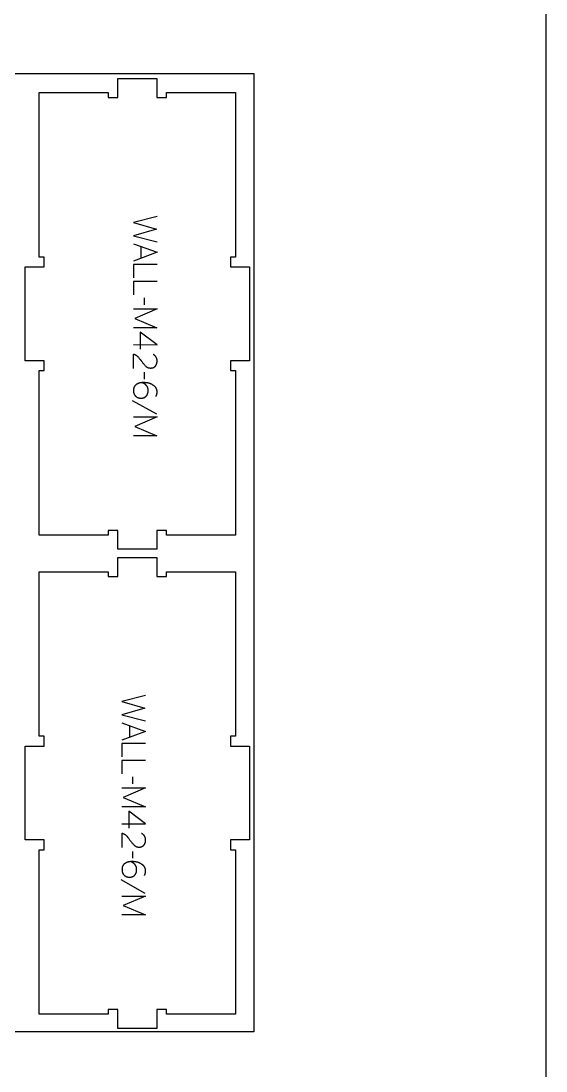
# Model space of a CAD drawing. Extents: x -4335 to -1151, y -27186 to -19593.
# Drawn here: x -1819 to -1151, y -22887 to -21550 of the extents above; entities that cross this region are included whole.
import ezdxf

# ---------------------------------------------------------------- set-up
doc = ezdxf.new("R2010")
doc.units = 0
for name, color, linetype in [('0_SHEET_SPRUCEPLY_2440X122', 1, 'CONTINUOUS'), ('1_ANYTOOL_1MMDEEP_LABELS_S', 2, 'CONTINUOUS'), ('4_ANYTOOL_CUTTHROUGH_OUTSI', 5, 'CONTINUOUS'), ('DONOTCUT', 18, 'CONTINUOUS')]:
    doc.layers.add(name, color=color, linetype=linetype)

msp = doc.modelspace()

# ---------------------------------------------------------------- linework, layer by layer
at = {"layer": '0_SHEET_SPRUCEPLY_2440X122'}
msp.add_lwpolyline([(-1522.9, -21616.7), (-1522.9, -22836.7), (-3962.9, -22836.7), (-3962.9, -21616.7)], close=True, dxfattribs=at)
at = {"layer": '1_ANYTOOL_1MMDEEP_LABELS_S'}
for points in [[(-1646.1, -21798.6), (-1676.1, -21806.3), (-1647, -21814.8), (-1676.1, -21823.3), (-1646.1, -21830.8)], [(-1676.1, -21833.3), (-1646.1, -21844.2), (-1676.1, -21855.3)], [(-1666.6, -21836.8), (-1666.6, -21851.7)], [(-1646.1, -21859.6), (-1676.1, -21859.6), (-1676.1, -21876.7)], [(-1646.1, -21881.4), (-1676.1, -21881.4), (-1676.1, -21898.5)], [(-1662.3, -21911.1), (-1662.3, -21902.3)], [(-1676.1, -21916.3), (-1646.1, -21916.3), (-1674.5, -21928.3), (-1646.3, -21940.3), (-1676.1, -21940.3)], [(-1676.1, -21961.8), (-1646.1, -21961.9), (-1667.5, -21945.8)], [(-1667.5, -21945.8), (-1667.5, -21967.6)], [(-1676.1, -21992), (-1676.1, -21973.7), (-1675.6, -21973.9), (-1675.4, -21974), (-1675.2, -21974.1), (-1674.9, -21974.1), (-1674.7, -21974.2), (-1674.5, -21974.3), (-1674.3, -21974.4), (-1674.1, -21974.5), (-1673.9, -21974.6), (-1673.7, -21974.7), (-1673.5, -21974.8), (-1673.3, -21975), (-1673.1, -21975.1), (-1672.9, -21975.2), (-1672.7, -21975.3), (-1672.5, -21975.4), (-1672.3, -21975.6), (-1672.1, -21975.7), (-1671.9, -21975.9), (-1671.7, -21976), (-1671.6, -21976.1), (-1671.4, -21976.3), (-1671.2, -21976.4), (-1671, -21976.6), (-1670.9, -21976.8), (-1670.7, -21976.9), (-1670.5, -21977.1), (-1670.4, -21977.3), (-1670.2, -21977.4), (-1669.9, -21977.8), (-1668.7, -21979.3), (-1667.5, -21980.8), (-1666.3, -21982.3), (-1665.2, -21983.8), (-1664.7, -21984.6), (-1664.1, -21985.3), (-1663.5, -21986), (-1662.9, -21986.7), (-1662.3, -21987.3), (-1661.7, -21988), (-1661.1, -21988.6), (-1660.5, -21989.2), (-1660.3, -21989.4), (-1660.2, -21989.5), (-1660, -21989.6), (-1659.9, -21989.8), (-1659.7, -21989.9), (-1659.5, -21990), (-1659.4, -21990.1), (-1659.2, -21990.2), (-1659, -21990.4), (-1658.8, -21990.5), (-1658.7, -21990.6), (-1658.5, -21990.7), (-1658.3, -21990.7), (-1658.1, -21990.8), (-1657.9, -21990.9), (-1657.7, -21991), (-1657.5, -21991.1), (-1657.3, -21991.1), (-1657.1, -21991.2), (-1656.9, -21991.2), (-1656.7, -21991.3), (-1656.5, -21991.3), (-1656.3, -21991.4), (-1656.1, -21991.4), (-1655.9, -21991.5), (-1655.7, -21991.5), (-1655.5, -21991.5), (-1655.3, -21991.5), (-1655, -21991.6), (-1654.8, -21991.6), (-1654.6, -21991.6), (-1654.4, -21991.6), (-1654.1, -21991.6), (-1653.9, -21991.6), (-1653.6, -21991.6), (-1653.4, -21991.5), (-1653.2, -21991.5), (-1652.9, -21991.5), (-1652.7, -21991.5), (-1652.5, -21991.4), (-1652.3, -21991.4), (-1652, -21991.3), (-1651.8, -21991.3), (-1651.6, -21991.2), (-1651.4, -21991.2), (-1651.2, -21991.1), (-1651, -21991), (-1650.8, -21990.9), (-1650.6, -21990.9), (-1650.4, -21990.8), (-1650.3, -21990.7), (-1650.1, -21990.6), (-1649.9, -21990.5), (-1649.7, -21990.4), (-1649.6, -21990.3), (-1649.4, -21990.2), (-1649.3, -21990), (-1649.1, -21989.9), (-1648.9, -21989.8), (-1648.8, -21989.6), (-1648.7, -21989.5), (-1648.5, -21989.4), (-1648.4, -21989.2), (-1648.2, -21989), (-1648.1, -21988.9), (-1648, -21988.7), (-1647.9, -21988.6), (-1647.7, -21988.4), (-1647.6, -21988.2), (-1647.5, -21988.1), (-1647.4, -21987.9), (-1647.3, -21987.7), (-1647.2, -21987.5), (-1647.1, -21987.3), (-1647, -21987.2), (-1647, -21987), (-1646.9, -21986.8), (-1646.8, -21986.6), (-1646.7, -21986.4), (-1646.7, -21986.2), (-1646.6, -21986), (-1646.5, -21985.8), (-1646.5, -21985.6), (-1646.4, -21985.4), (-1646.4, -21985.2), (-1646.3, -21984.9), (-1646.3, -21984.7), (-1646.3, -21984.5), (-1646.2, -21984.3), (-1646.2, -21984.1), (-1646.2, -21983.8), (-1646.2, -21983.6), (-1646.2, -21983.4), (-1646.1, -21983.1), (-1646.1, -21982.7), (-1646.1, -21982.3), (-1646.2, -21981.9), (-1646.2, -21981.6), (-1646.2, -21981.2), (-1646.3, -21980.9), (-1646.3, -21980.6), (-1646.4, -21980.2), (-1646.5, -21979.9), (-1646.5, -21979.6), (-1646.6, -21979.4), (-1646.6, -21979.3), (-1646.7, -21979.1), (-1646.7, -21979), (-1646.8, -21978.8), (-1646.9, -21978.7), (-1646.9, -21978.5), (-1647, -21978.4), (-1647, -21978.3), (-1647.1, -21978.1), (-1647.2, -21978), (-1647.3, -21977.8), (-1647.3, -21977.7), (-1647.4, -21977.6), (-1647.5, -21977.4), (-1647.6, -21977.3), (-1647.7, -21977.2), (-1647.8, -21977.1), (-1647.8, -21976.9), (-1647.9, -21976.8), (-1648, -21976.7), (-1648.1, -21976.6), (-1648.2, -21976.5), (-1648.3, -21976.3), (-1648.4, -21976.2), (-1648.6, -21976.1), (-1648.7, -21976), (-1648.8, -21975.9), (-1648.9, -21975.8), (-1649, -21975.7), (-1649.1, -21975.6), (-1649.3, -21975.5), (-1649.5, -21975.3), (-1649.8, -21975.1), (-1650, -21974.9), (-1650.3, -21974.7), (-1650.6, -21974.5), (-1650.9, -21974.3), (-1651.2, -21974.2)], [(-1662.3, -22005.8), (-1662.3, -21997)], [(-1647.6, -22027.6), (-1647.4, -22027.3), (-1647.3, -22026.9), (-1647.1, -22026.6), (-1647, -22026.3), (-1646.8, -22025.9), (-1646.7, -22025.6), (-1646.6, -22025.2), (-1646.5, -22024.9), (-1646.4, -22024.5), (-1646.3, -22024.2), (-1646.3, -22023.8), (-1646.2, -22023.5), (-1646.2, -22023.1), (-1646.2, -22022.8), (-1646.1, -22022.4), (-1646.1, -22022), (-1646.1, -22021.7), (-1646.2, -22021.4), (-1646.2, -22021.1), (-1646.2, -22020.8), (-1646.2, -22020.5), (-1646.3, -22020.2), (-1646.3, -22019.9), (-1646.4, -22019.6), (-1646.5, -22019.3), (-1646.5, -22019.1), (-1646.6, -22018.8), (-1646.7, -22018.5), (-1646.8, -22018.2), (-1646.9, -22018), (-1647, -22017.7), (-1647.2, -22017.5), (-1647.3, -22017.2), (-1647.4, -22017), (-1647.6, -22016.7), (-1647.8, -22016.5), (-1647.9, -22016.3), (-1648.1, -22016), (-1648.3, -22015.8), (-1648.5, -22015.6), (-1648.7, -22015.4), (-1648.9, -22015.1), (-1649.1, -22014.9), (-1649.3, -22014.7), (-1649.5, -22014.5), (-1649.8, -22014.3), (-1650, -22014.1), (-1650.3, -22013.9), (-1650.8, -22013.6), (-1651.3, -22013.2), (-1651.8, -22012.9), (-1652.4, -22012.6), (-1652.9, -22012.3), (-1653.5, -22012), (-1654, -22011.8), (-1654.5, -22011.6), (-1655.1, -22011.4), (-1655.7, -22011.2), (-1656.2, -22011), (-1656.8, -22010.8), (-1657.4, -22010.7), (-1657.9, -22010.6), (-1658.5, -22010.5), (-1659.1, -22010.4), (-1660.9, -22010.2), (-1661.2, -22010.2), (-1661.5, -22010.1), (-1661.8, -22010.1), (-1662.1, -22010.1), (-1662.9, -22010.1), (-1663.7, -22010), (-1664.3, -22010.1), (-1664.9, -22010.1), (-1665.5, -22010.1), (-1666.1, -22010.2), (-1666.6, -22010.3), (-1667.2, -22010.4), (-1667.5, -22010.4), (-1667.7, -22010.5), (-1668, -22010.6), (-1668.3, -22010.6), (-1668.6, -22010.7), (-1668.8, -22010.8), (-1669.1, -22010.9), (-1669.4, -22011), (-1669.6, -22011.1), (-1669.9, -22011.2), (-1670.1, -22011.3), (-1670.4, -22011.4), (-1670.6, -22011.5), (-1670.9, -22011.6), (-1671.1, -22011.7), (-1671.4, -22011.9), (-1671.6, -22012), (-1671.9, -22012.1), (-1672.1, -22012.3), (-1672.3, -22012.4), (-1672.6, -22012.6), (-1672.8, -22012.7), (-1673, -22012.9), (-1673.2, -22013.1), (-1673.3, -22013.2), (-1673.4, -22013.2), (-1673.5, -22013.3), (-1673.6, -22013.4), (-1673.7, -22013.5), (-1673.8, -22013.6), (-1673.9, -22013.7), (-1674, -22013.8), (-1674.1, -22013.9), (-1674.2, -22014), (-1674.3, -22014.1), (-1674.3, -22014.2), (-1674.4, -22014.3), (-1674.5, -22014.4), (-1674.6, -22014.5), (-1674.7, -22014.7), (-1674.7, -22014.8), (-1674.8, -22014.9), (-1674.9, -22015), (-1674.9, -22015.1), (-1675.1, -22015.3), (-1675.2, -22015.6), (-1675.3, -22015.8), (-1675.4, -22016.1), (-1675.5, -22016.4), (-1675.6, -22016.6), (-1675.7, -22016.9), (-1675.8, -22017.2), (-1675.8, -22017.5), (-1675.9, -22017.8), (-1676, -22018.1), (-1676, -22018.4), (-1676, -22018.7), (-1676.1, -22019), (-1676.1, -22019.3), (-1676.1, -22019.7), (-1676.1, -22020), (-1676.1, -22020.3), (-1676.1, -22020.6), (-1676.1, -22020.9), (-1676.1, -22021.1), (-1676.1, -22021.4), (-1676.1, -22021.7), (-1676, -22021.9), (-1676, -22022.2), (-1676, -22022.4), (-1675.9, -22022.6), (-1675.9, -22022.9), (-1675.8, -22023.1), (-1675.8, -22023.4), (-1675.7, -22023.6), (-1675.6, -22023.8), (-1675.6, -22024), (-1675.5, -22024.3), (-1675.4, -22024.5), (-1675.3, -22024.7), (-1675.2, -22024.9), (-1675.1, -22025.1), (-1675, -22025.3), (-1674.9, -22025.5), (-1674.8, -22025.7), (-1674.7, -22025.9), (-1674.5, -22026.1), (-1674.4, -22026.3), (-1674.3, -22026.4), (-1674.1, -22026.6), (-1674, -22026.8), (-1673.8, -22027), (-1673.7, -22027.1), (-1673.5, -22027.3), (-1673.4, -22027.5), (-1673.2, -22027.6), (-1673, -22027.8), (-1672.8, -22027.9), (-1672.7, -22028), (-1672.5, -22028.2), (-1672.3, -22028.3), (-1672.1, -22028.4), (-1671.9, -22028.5), (-1671.7, -22028.7), (-1671.5, -22028.8), (-1671.3, -22028.9), (-1671.1, -22029), (-1670.9, -22029.1), (-1670.7, -22029.2), (-1670.5, -22029.2), (-1670.3, -22029.3), (-1670.1, -22029.4), (-1669.8, -22029.5), (-1669.6, -22029.5), (-1669.4, -22029.6), (-1669.1, -22029.6), (-1668.9, -22029.7), (-1668.7, -22029.7), (-1668.4, -22029.8), (-1668.2, -22029.8), (-1667.9, -22029.8), (-1667.7, -22029.8), (-1667.4, -22029.9), (-1667.2, -22029.9), (-1666.9, -22029.9), (-1666.6, -22029.9), (-1666.4, -22029.9), (-1666.1, -22029.9), (-1665.8, -22029.9), (-1665.6, -22029.8), (-1665.3, -22029.8), (-1665.1, -22029.8), (-1664.8, -22029.8), (-1664.6, -22029.7), (-1664.3, -22029.7), (-1664.1, -22029.6), (-1663.9, -22029.6), (-1663.6, -22029.5), (-1663.4, -22029.5), (-1663.2, -22029.4), (-1663, -22029.3), (-1662.7, -22029.2), (-1662.5, -22029.1), (-1662.3, -22029), (-1662.1, -22029), (-1661.9, -22028.9), (-1661.7, -22028.7), (-1661.5, -22028.6), (-1661.4, -22028.5), (-1661.2, -22028.4), (-1661, -22028.3), (-1660.8, -22028.1), (-1660.7, -22028), (-1660.5, -22027.9), (-1660.3, -22027.7), (-1660.2, -22027.6), (-1660, -22027.4), (-1659.9, -22027.2), (-1659.7, -22027.1), (-1659.6, -22026.9), (-1659.4, -22026.7), (-1659.3, -22026.5), (-1659.2, -22026.4), (-1659, -22026.2), (-1658.9, -22026), (-1658.8, -22025.8), (-1658.7, -22025.6), (-1658.6, -22025.4), (-1658.5, -22025.2), (-1658.4, -22025), (-1658.3, -22024.8), (-1658.2, -22024.6), (-1658.1, -22024.4), (-1658.1, -22024.2), (-1658, -22023.9), (-1657.9, -22023.7), (-1657.9, -22023.5), (-1657.8, -22023.3), (-1657.7, -22023), (-1657.7, -22022.8), (-1657.6, -22022.6), (-1657.6, -22022.3), (-1657.6, -22022.1), (-1657.5, -22021.8), (-1657.5, -22021.6), (-1657.5, -22021.3), (-1657.5, -22021.1), (-1657.5, -22020.8), (-1657.5, -22020.6), (-1657.5, -22020.3), (-1657.5, -22019.8), (-1657.5, -22019.4), (-1657.5, -22019.1), (-1657.5, -22018.9), (-1657.5, -22018.7), (-1657.6, -22018.5), (-1657.6, -22018.3), (-1657.6, -22018), (-1657.7, -22017.8), (-1657.7, -22017.6), (-1657.8, -22017.4), (-1657.8, -22017.2), (-1657.9, -22017), (-1657.9, -22016.8), (-1658, -22016.6), (-1658.1, -22016.5), (-1658.1, -22016.3), (-1658.2, -22016.1), (-1658.3, -22015.9), (-1658.4, -22015.7), (-1658.5, -22015.5), (-1658.5, -22015.4), (-1658.6, -22015.2), (-1658.7, -22015), (-1658.8, -22014.9), (-1658.9, -22014.7), (-1659, -22014.6), (-1659.1, -22014.4), (-1659.3, -22014.2), (-1659.4, -22014.1), (-1659.5, -22013.9), (-1659.6, -22013.8), (-1659.8, -22013.7), (-1659.9, -22013.5), (-1660.2, -22013.2), (-1660.5, -22013), (-1660.8, -22012.7), (-1661.1, -22012.4), (-1661.4, -22012.2), (-1661.7, -22011.9), (-1662.1, -22011.7), (-1662.5, -22011.4), (-1662.8, -22011.2), (-1663.2, -22010.9), (-1663.6, -22010.7), (-1664.1, -22010.5), (-1664.5, -22010.3), (-1665, -22010.1)], [(-1646.6, -22050.5), (-1677.4, -22033.3)], [(-1676.1, -22053.9), (-1646.1, -22053.9), (-1674.5, -22065.9), (-1646.3, -22077.9), (-1676.1, -22077.9)], [(-1660.8, -22408.6), (-1690.8, -22416.3), (-1661.7, -22424.8), (-1690.8, -22433.3), (-1660.8, -22440.8)], [(-1690.8, -22443.3), (-1660.8, -22454.2), (-1690.8, -22465.3)], [(-1681.2, -22446.8), (-1681.2, -22461.7)], [(-1660.8, -22469.6), (-1690.8, -22469.6), (-1690.8, -22486.7)], [(-1660.8, -22491.4), (-1690.8, -22491.4), (-1690.8, -22508.5)], [(-1676.9, -22521.1), (-1677, -22512.3)], [(-1690.8, -22526.3), (-1660.8, -22526.3), (-1689.1, -22538.3), (-1660.9, -22550.3), (-1690.8, -22550.3)], [(-1690.8, -22571.8), (-1660.7, -22571.9), (-1682.1, -22555.8)], [(-1682.1, -22555.8), (-1682.1, -22577.6)], [(-1690.7, -22602), (-1690.7, -22583.7), (-1690.2, -22583.9), (-1690, -22584), (-1689.8, -22584.1), (-1689.5, -22584.1), (-1689.3, -22584.2), (-1689.1, -22584.3), (-1688.9, -22584.4), (-1688.7, -22584.5), (-1688.5, -22584.6), (-1688.3, -22584.7), (-1688.1, -22584.8), (-1687.9, -22585), (-1687.7, -22585.1), (-1687.5, -22585.2), (-1687.3, -22585.3), (-1687.1, -22585.4), (-1686.9, -22585.6), (-1686.7, -22585.7), (-1686.5, -22585.9), (-1686.4, -22586), (-1686.2, -22586.1), (-1686, -22586.3), (-1685.8, -22586.4), (-1685.7, -22586.6), (-1685.5, -22586.8), (-1685.3, -22586.9), (-1685.2, -22587.1), (-1685, -22587.3), (-1684.8, -22587.4), (-1684.5, -22587.8), (-1683.3, -22589.3), (-1682.1, -22590.8), (-1681, -22592.3), (-1679.8, -22593.8), (-1679.3, -22594.6), (-1678.7, -22595.3), (-1678.1, -22596), (-1677.5, -22596.7), (-1676.9, -22597.3), (-1676.3, -22598), (-1675.7, -22598.6), (-1675.1, -22599.2), (-1675, -22599.4), (-1674.8, -22599.5), (-1674.6, -22599.6), (-1674.5, -22599.8), (-1674.3, -22599.9), (-1674.1, -22600), (-1674, -22600.1), (-1673.8, -22600.2), (-1673.6, -22600.4), (-1673.4, -22600.5), (-1673.3, -22600.6), (-1673.1, -22600.7), (-1672.9, -22600.7), (-1672.7, -22600.8), (-1672.5, -22600.9), (-1672.3, -22601), (-1672.1, -22601.1), (-1671.9, -22601.1), (-1671.7, -22601.2), (-1671.5, -22601.2), (-1671.3, -22601.3), (-1671.1, -22601.3), (-1670.9, -22601.4), (-1670.7, -22601.4), (-1670.5, -22601.5), (-1670.3, -22601.5), (-1670.1, -22601.5), (-1669.9, -22601.5), (-1669.7, -22601.6), (-1669.4, -22601.6), (-1669.2, -22601.6), (-1669, -22601.6), (-1668.7, -22601.6), (-1668.5, -22601.6), (-1668.2, -22601.6), (-1668, -22601.5), (-1667.8, -22601.5), (-1667.5, -22601.5), (-1667.3, -22601.5), (-1667.1, -22601.4), (-1666.9, -22601.4), (-1666.7, -22601.3), (-1666.4, -22601.3), (-1666.2, -22601.2), (-1666, -22601.2), (-1665.8, -22601.1), (-1665.6, -22601), (-1665.4, -22600.9), (-1665.2, -22600.9), (-1665.1, -22600.8), (-1664.9, -22600.7), (-1664.7, -22600.6), (-1664.5, -22600.5), (-1664.4, -22600.4), (-1664.2, -22600.3), (-1664, -22600.2), (-1663.9, -22600), (-1663.7, -22599.9), (-1663.6, -22599.8), (-1663.4, -22599.6), (-1663.3, -22599.5), (-1663.1, -22599.4), (-1663, -22599.2), (-1662.9, -22599), (-1662.7, -22598.9), (-1662.6, -22598.7), (-1662.5, -22598.6), (-1662.4, -22598.4), (-1662.2, -22598.2), (-1662.1, -22598.1), (-1662, -22597.9), (-1661.9, -22597.7), (-1661.8, -22597.5), (-1661.7, -22597.3), (-1661.7, -22597.2), (-1661.6, -22597), (-1661.5, -22596.8), (-1661.4, -22596.6), (-1661.3, -22596.4), (-1661.3, -22596.2), (-1661.2, -22596), (-1661.2, -22595.8), (-1661.1, -22595.6), (-1661, -22595.4), (-1661, -22595.2), (-1661, -22594.9), (-1660.9, -22594.7), (-1660.9, -22594.5), (-1660.9, -22594.3), (-1660.8, -22594.1), (-1660.8, -22593.8), (-1660.8, -22593.6), (-1660.8, -22593.4), (-1660.8, -22593.1), (-1660.8, -22592.7), (-1660.8, -22592.3), (-1660.8, -22591.9), (-1660.8, -22591.6), (-1660.8, -22591.2), (-1660.9, -22590.9), (-1660.9, -22590.6), (-1661, -22590.2), (-1661.1, -22589.9), (-1661.2, -22589.6), (-1661.2, -22589.4), (-1661.2, -22589.3), (-1661.3, -22589.1), (-1661.4, -22589), (-1661.4, -22588.8), (-1661.5, -22588.7), (-1661.5, -22588.5), (-1661.6, -22588.4), (-1661.7, -22588.3), (-1661.7, -22588.1), (-1661.8, -22588), (-1661.9, -22587.8), (-1661.9, -22587.7), (-1662, -22587.6), (-1662.1, -22587.4), (-1662.2, -22587.3), (-1662.3, -22587.2), (-1662.4, -22587.1), (-1662.5, -22586.9), (-1662.5, -22586.8), (-1662.6, -22586.7), (-1662.7, -22586.6), (-1662.8, -22586.5), (-1662.9, -22586.3), (-1663.1, -22586.2), (-1663.2, -22586.1), (-1663.3, -22586), (-1663.4, -22585.9), (-1663.5, -22585.8), (-1663.6, -22585.7), (-1663.7, -22585.6), (-1663.9, -22585.5), (-1664.1, -22585.3), (-1664.4, -22585.1), (-1664.7, -22584.9), (-1664.9, -22584.7), (-1665.2, -22584.5), (-1665.5, -22584.3), (-1665.9, -22584.2)], [(-1676.9, -22615.8), (-1677, -22607)], [(-1662.2, -22637.6), (-1662, -22637.3), (-1661.9, -22636.9), (-1661.7, -22636.6), (-1661.6, -22636.3), (-1661.4, -22635.9), (-1661.3, -22635.6), (-1661.2, -22635.2), (-1661.1, -22634.9), (-1661, -22634.5), (-1661, -22634.2), (-1660.9, -22633.8), (-1660.8, -22633.5), (-1660.8, -22633.1), (-1660.8, -22632.8), (-1660.8, -22632.4), (-1660.8, -22632), (-1660.8, -22631.7), (-1660.8, -22631.4), (-1660.8, -22631.1), (-1660.8, -22630.8), (-1660.9, -22630.5), (-1660.9, -22630.2), (-1660.9, -22629.9), (-1661, -22629.6), (-1661.1, -22629.3), (-1661.2, -22629.1), (-1661.2, -22628.8), (-1661.3, -22628.5), (-1661.4, -22628.2), (-1661.5, -22628), (-1661.7, -22627.7), (-1661.8, -22627.5), (-1661.9, -22627.2), (-1662.1, -22627), (-1662.2, -22626.7), (-1662.4, -22626.5), (-1662.5, -22626.3), (-1662.7, -22626), (-1662.9, -22625.8), (-1663.1, -22625.6), (-1663.3, -22625.4), (-1663.5, -22625.1), (-1663.7, -22624.9), (-1663.9, -22624.7), (-1664.1, -22624.5), (-1664.4, -22624.3), (-1664.6, -22624.1), (-1664.9, -22623.9), (-1665.4, -22623.6), (-1665.9, -22623.2), (-1666.5, -22622.9), (-1667, -22622.6), (-1667.5, -22622.3), (-1668.1, -22622), (-1668.6, -22621.8), (-1669.2, -22621.6), (-1669.7, -22621.4), (-1670.3, -22621.2), (-1670.8, -22621), (-1671.4, -22620.8), (-1672, -22620.7), (-1672.5, -22620.6), (-1673.1, -22620.5), (-1673.7, -22620.4), (-1675.5, -22620.2), (-1675.8, -22620.2), (-1676.1, -22620.1), (-1676.4, -22620.1), (-1676.7, -22620.1), (-1677.5, -22620.1), (-1678.3, -22620), (-1678.9, -22620.1), (-1679.5, -22620.1), (-1680.1, -22620.1), (-1680.7, -22620.2), (-1681.2, -22620.3), (-1681.8, -22620.4), (-1682.1, -22620.4), (-1682.4, -22620.5), (-1682.6, -22620.6), (-1682.9, -22620.6), (-1683.2, -22620.7), (-1683.4, -22620.8), (-1683.7, -22620.9), (-1684, -22621), (-1684.2, -22621.1), (-1684.5, -22621.2), (-1684.7, -22621.3), (-1685, -22621.4), (-1685.2, -22621.5), (-1685.5, -22621.6), (-1685.7, -22621.7), (-1686, -22621.9), (-1686.2, -22622), (-1686.5, -22622.1), (-1686.7, -22622.3), (-1687, -22622.4), (-1687.2, -22622.6), (-1687.4, -22622.7), (-1687.6, -22622.9), (-1687.8, -22623.1), (-1688, -22623.2), (-1688.1, -22623.2), (-1688.2, -22623.3), (-1688.2, -22623.4), (-1688.3, -22623.5), (-1688.4, -22623.6), (-1688.5, -22623.7), (-1688.6, -22623.8), (-1688.7, -22623.9), (-1688.8, -22624), (-1688.9, -22624.1), (-1689, -22624.2), (-1689, -22624.3), (-1689.1, -22624.4), (-1689.2, -22624.5), (-1689.3, -22624.7), (-1689.3, -22624.8), (-1689.4, -22624.9), (-1689.5, -22625), (-1689.6, -22625.1), (-1689.7, -22625.3), (-1689.8, -22625.6), (-1689.9, -22625.8), (-1690, -22626.1), (-1690.1, -22626.4), (-1690.2, -22626.6), (-1690.3, -22626.9), (-1690.4, -22627.2), (-1690.5, -22627.5), (-1690.5, -22627.8), (-1690.6, -22628.1), (-1690.6, -22628.4), (-1690.7, -22628.7), (-1690.7, -22629), (-1690.7, -22629.3), (-1690.7, -22629.7), (-1690.7, -22630), (-1690.8, -22630.3), (-1690.7, -22630.6), (-1690.7, -22630.9), (-1690.7, -22631.1), (-1690.7, -22631.4), (-1690.7, -22631.7), (-1690.7, -22631.9), (-1690.6, -22632.2), (-1690.6, -22632.4), (-1690.5, -22632.6), (-1690.5, -22632.9), (-1690.4, -22633.1), (-1690.4, -22633.4), (-1690.3, -22633.6), (-1690.3, -22633.8), (-1690.2, -22634), (-1690.1, -22634.3), (-1690, -22634.5), (-1689.9, -22634.7), (-1689.8, -22634.9), (-1689.7, -22635.1), (-1689.6, -22635.3), (-1689.5, -22635.5), (-1689.4, -22635.7), (-1689.3, -22635.9), (-1689.2, -22636.1), (-1689, -22636.3), (-1688.9, -22636.4), (-1688.7, -22636.6), (-1688.6, -22636.8), (-1688.5, -22637), (-1688.3, -22637.1), (-1688.1, -22637.3), (-1688, -22637.5), (-1687.8, -22637.6), (-1687.6, -22637.8), (-1687.5, -22637.9), (-1687.3, -22638), (-1687.1, -22638.2), (-1686.9, -22638.3), (-1686.7, -22638.4), (-1686.5, -22638.5), (-1686.3, -22638.7), (-1686.1, -22638.8), (-1685.9, -22638.9), (-1685.7, -22639), (-1685.5, -22639.1), (-1685.3, -22639.2), (-1685.1, -22639.2), (-1684.9, -22639.3), (-1684.7, -22639.4), (-1684.4, -22639.5), (-1684.2, -22639.5), (-1684, -22639.6), (-1683.8, -22639.6), (-1683.5, -22639.7), (-1683.3, -22639.7), (-1683, -22639.8), (-1682.8, -22639.8), (-1682.5, -22639.8), (-1682.3, -22639.8), (-1682, -22639.9), (-1681.8, -22639.9), (-1681.5, -22639.9), (-1681.2, -22639.9), (-1681, -22639.9), (-1680.7, -22639.9), (-1680.4, -22639.9), (-1680.2, -22639.8), (-1679.9, -22639.8), (-1679.7, -22639.8), (-1679.4, -22639.8), (-1679.2, -22639.7), (-1678.9, -22639.7), (-1678.7, -22639.6), (-1678.5, -22639.6), (-1678.2, -22639.5), (-1678, -22639.5), (-1677.8, -22639.4), (-1677.6, -22639.3), (-1677.4, -22639.2), (-1677.1, -22639.1), (-1676.9, -22639), (-1676.7, -22639), (-1676.5, -22638.9), (-1676.3, -22638.7), (-1676.2, -22638.6), (-1676, -22638.5), (-1675.8, -22638.4), (-1675.6, -22638.3), (-1675.4, -22638.1), (-1675.3, -22638), (-1675.1, -22637.9), (-1674.9, -22637.7), (-1674.8, -22637.6), (-1674.6, -22637.4), (-1674.5, -22637.2), (-1674.3, -22637.1), (-1674.2, -22636.9), (-1674, -22636.7), (-1673.9, -22636.5), (-1673.8, -22636.4), (-1673.7, -22636.2), (-1673.5, -22636), (-1673.4, -22635.8), (-1673.3, -22635.6), (-1673.2, -22635.4), (-1673.1, -22635.2), (-1673, -22635), (-1672.9, -22634.8), (-1672.8, -22634.6), (-1672.7, -22634.4), (-1672.7, -22634.2), (-1672.6, -22633.9), (-1672.5, -22633.7), (-1672.5, -22633.5), (-1672.4, -22633.3), (-1672.3, -22633), (-1672.3, -22632.8), (-1672.3, -22632.6), (-1672.2, -22632.3), (-1672.2, -22632.1), (-1672.2, -22631.8), (-1672.1, -22631.6), (-1672.1, -22631.3), (-1672.1, -22631.1), (-1672.1, -22630.8), (-1672.1, -22630.6), (-1672.1, -22630.3), (-1672.1, -22629.8), (-1672.1, -22629.4), (-1672.1, -22629.1), (-1672.1, -22628.9), (-1672.2, -22628.7), (-1672.2, -22628.5), (-1672.2, -22628.3), (-1672.3, -22628), (-1672.3, -22627.8), (-1672.3, -22627.6), (-1672.4, -22627.4), (-1672.4, -22627.2), (-1672.5, -22627), (-1672.5, -22626.8), (-1672.6, -22626.6), (-1672.7, -22626.5), (-1672.7, -22626.3), (-1672.8, -22626.1), (-1672.9, -22625.9), (-1673, -22625.7), (-1673.1, -22625.5), (-1673.2, -22625.4), (-1673.2, -22625.2), (-1673.3, -22625), (-1673.4, -22624.9), (-1673.5, -22624.7), (-1673.7, -22624.6), (-1673.8, -22624.4), (-1673.9, -22624.2), (-1674, -22624.1), (-1674.1, -22623.9), (-1674.2, -22623.8), (-1674.4, -22623.7), (-1674.5, -22623.5), (-1674.8, -22623.2), (-1675.1, -22623), (-1675.4, -22622.7), (-1675.7, -22622.4), (-1676, -22622.2), (-1676.4, -22621.9), (-1676.7, -22621.7), (-1677.1, -22621.4), (-1677.5, -22621.2), (-1677.9, -22620.9), (-1678.3, -22620.7), (-1678.7, -22620.5), (-1679.1, -22620.3), (-1679.6, -22620.1)], [(-1661.2, -22660.5), (-1692, -22643.3)], [(-1690.8, -22663.9), (-1660.8, -22663.9), (-1689.1, -22675.9), (-1660.9, -22687.9), (-1690.8, -22687.9)]]:
    msp.add_lwpolyline(points, dxfattribs=at)
at = {"layer": '4_ANYTOOL_CUTTHROUGH_OUTSI', "color": 5}
for points in [[(-1796, -21850.4), (-1796, -21640.9), (-1708.5, -21640.9), (-1708.5, -21646.9), (-1696, -21646.9), (-1696, -21622.9), (-1646.5, -21622.9), (-1646.5, -21646.9), (-1634, -21646.9), (-1634, -21640.9), (-1546.5, -21640.9), (-1546.5, -21850.4), (-1552.5, -21850.4), (-1552.5, -21862.9), (-1528.5, -21862.9), (-1528.5, -21982.4), (-1552.5, -21982.4), (-1552.5, -21994.9), (-1546.5, -21994.9), (-1546.5, -22204.4), (-1634, -22204.4), (-1634, -22198.4), (-1646.5, -22198.4), (-1646.5, -22222.4), (-1696, -22222.4), (-1696, -22198.4), (-1708.5, -22198.4), (-1708.5, -22204.4), (-1796, -22204.4), (-1796, -21994.9), (-1790, -21994.9), (-1790, -21982.4), (-1814, -21982.4), (-1814, -21862.9), (-1790, -21862.9), (-1790, -21850.4)], [(-1796, -22460.4), (-1796, -22250.9), (-1708.5, -22250.9), (-1708.5, -22256.9), (-1696, -22256.9), (-1696, -22232.9), (-1646.5, -22232.9), (-1646.5, -22256.9), (-1634, -22256.9), (-1634, -22250.9), (-1546.5, -22250.9), (-1546.5, -22460.4), (-1552.5, -22460.4), (-1552.5, -22472.9), (-1528.5, -22472.9), (-1528.5, -22592.4), (-1552.5, -22592.4), (-1552.5, -22604.9), (-1546.5, -22604.9), (-1546.5, -22814.4), (-1634, -22814.4), (-1634, -22808.4), (-1646.5, -22808.4), (-1646.5, -22832.4), (-1696, -22832.4), (-1696, -22808.4), (-1708.5, -22808.4), (-1708.5, -22814.4), (-1796, -22814.4), (-1796, -22604.9), (-1790, -22604.9), (-1790, -22592.4), (-1814, -22592.4), (-1814, -22472.9), (-1790, -22472.9), (-1790, -22460.4)]]:
    msp.add_lwpolyline(points, close=True, dxfattribs=at)
at = {"layer": 'DONOTCUT'}
msp.add_lwpolyline([(-1151.2, -27186.1), (-4334.6, -27186.1), (-4334.6, -19592.7), (-1151.2, -19592.7)], close=True, dxfattribs=at)

doc.saveas('drawing.dxf')
